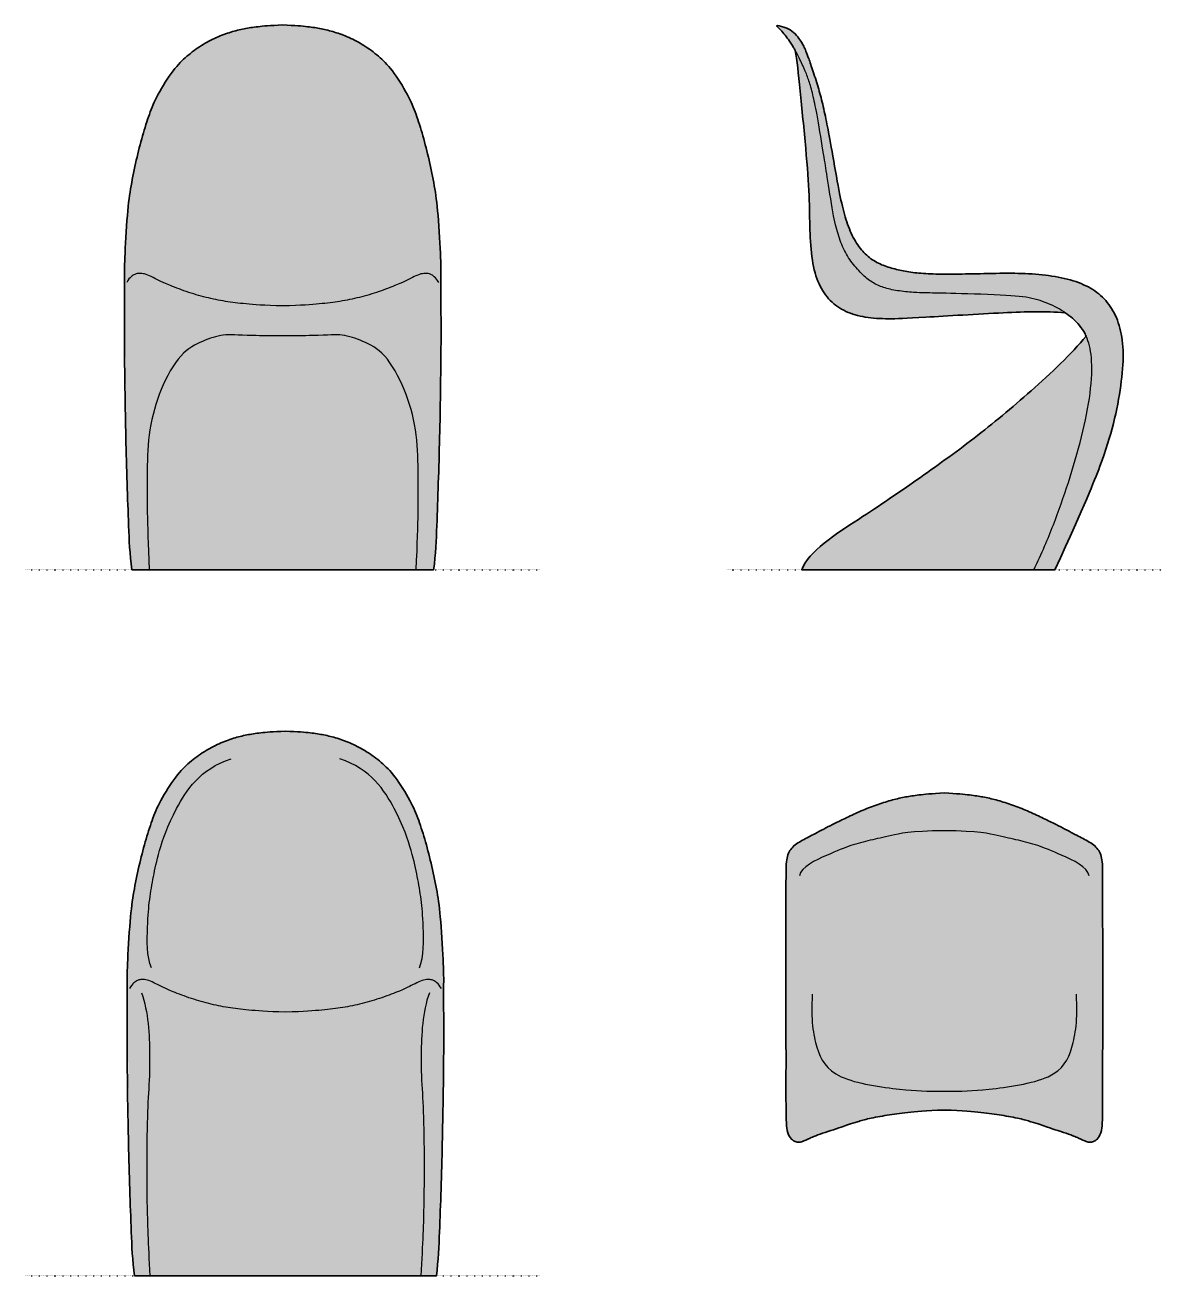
# Model space of a CAD drawing. Header units: millimetres. Extents: x 0 to 1796, y -1115 to 860.
import ezdxf

# ---------------------------------------------------------------- set-up
doc = ezdxf.new("R2010")
doc.units = ezdxf.units.MM
doc.linetypes.add('Dots', pattern=[1, 0, -1])
doc.layers.add('Blocks', color=7, linetype='Continuous')
doc.layers.add('Blocks$Fill', color=7, linetype='Continuous', true_color=0xffffff)
for name, color, linetype, lineweight, true_color in [('Blocks$Inner', 7, 'Continuous', 25, 0x007f00), ('Blocks$Outline', 7, 'Continuous', 35, 0xff3f3f), ('Groud', 7, 'Dots', 25, 0x243775)]:
    doc.layers.add(name, color=color, linetype=linetype, lineweight=lineweight, true_color=true_color)

# ---------------------------------------------------------------- blocks, each defined once
blk = doc.blocks.new('Panton Chair Back')
at = {"layer": 'Blocks$Fill', "extrusion": (0, 0, -1)}
blk.add_hatch(color=256, dxfattribs=at).paths.add_polyline_path([(238.4, -416.7), (239.5, -407.5), (240.4, -398.5), (241.7, -381), (245.7, -279.8), (249.9, 44.1), (249.9, 57.9), (249.3, 76.5), (247.6, 108.2), (245.3, 142.7), (244, 156.9), (242.6, 169), (241.1, 179.6), (239.4, 189.7), (235.6, 209.8), (231.2, 230), (226.4, 249.7), (221.3, 268.6), (216, 286.2), (210.5, 302.5), (207.7, 310.1), (206.2, 313.9), (204.6, 317.8), (202.8, 321.7), (201, 325.7), (198.9, 329.9), (196.6, 334.2), (194.1, 338.8), (191.3, 343.5), (185.4, 353.2), (182.4, 357.9), (179.3, 362.5), (176.2, 366.9), (173.2, 371), (170.3, 374.8), (167.5, 378.2), (164.7, 381.3), (162, 384.2), (159.3, 386.9), (156.6, 389.5), (154, 391.9), (151.3, 394.2), (145.7, 398.7), (140, 403.1), (137.1, 405.2), (134.2, 407.2), (131.3, 409.2), (128.4, 411.1), (125.4, 412.9), (122.4, 414.6), (119.5, 416.3), (116.5, 417.9), (110.6, 421), (104.7, 423.7), (98.9, 426.2), (93.1, 428.4), (87.5, 430.5), (81.9, 432.3), (76.5, 433.8), (71.2, 435.3), (66, 436.5), (60.8, 437.6), (55.7, 438.5), (50.5, 439.4), (39, 440.9), (32.2, 441.6), (24, 442.3), (13.5, 443), (0, 443.5), (-13.5, 443), (-24, 442.3), (-32.2, 441.6), (-39, 440.9), (-50.5, 439.4), (-55.7, 438.5), (-60.8, 437.6), (-66, 436.5), (-71.2, 435.3), (-76.5, 433.8), (-81.9, 432.3), (-87.5, 430.5), (-93.1, 428.4), (-98.9, 426.2), (-104.7, 423.7), (-110.6, 421), (-116.5, 417.9), (-119.5, 416.3), (-122.4, 414.6), (-125.4, 412.9), (-128.4, 411.1), (-131.3, 409.2), (-134.2, 407.2), (-137.1, 405.2), (-140, 403.1), (-145.7, 398.7), (-151.3, 394.2), (-154, 391.9), (-156.6, 389.5), (-159.3, 386.9), (-162, 384.2), (-164.7, 381.3), (-167.5, 378.2), (-170.3, 374.8), (-173.2, 371), (-176.2, 366.9), (-179.3, 362.5), (-182.4, 357.9), (-185.4, 353.2), (-191.3, 343.5), (-194.1, 338.8), (-196.6, 334.2), (-198.9, 329.9), (-201, 325.7), (-202.8, 321.7), (-204.6, 317.8), (-206.2, 313.9), (-207.7, 310.1), (-210.5, 302.5), (-216, 286.2), (-221.3, 268.6), (-226.4, 249.7), (-231.2, 230), (-235.6, 209.8), (-239.4, 189.7), (-241.1, 179.6), (-242.6, 169), (-244, 156.9), (-245.3, 142.7), (-247.6, 108.2), (-249.3, 76.5), (-249.9, 57.9), (-249.1, -138.2), (-243.4, -347.2), (-241.7, -381), (-240.4, -398.5), (-239.5, -407.5), (-238.4, -416.7), (0, -416.7)], flags=0)
at = {"layer": 'Blocks$Inner'}
for points, knots in [([(-238.4, -416.7), (-241.6, -392), (-243.5, -346.9), (-245.8, -281.2), (-247.9, -206.8), (-249.2, -136.1), (-249.9, -78.2), (-250.1, -41), (-249.9, 2.6), (-249.9, 49.3), (-250.1, 64.8), (-245.4, 150.5), (-239.9, 189.3), (-231.5, 230.3), (-221.4, 269.5), (-210.6, 303.4), (-199.2, 331.8), (-172.1, 374.9), (-151.8, 394.6), (-128.4, 411.9), (-104.6, 424.4), (-81.6, 432.8), (-60.7, 437.9), (-40.7, 440.9), (-20.5, 442.8), (0, 443.5), (20.5, 442.8), (40.7, 440.9), (60.7, 437.9), (81.6, 432.8), (104.6, 424.4), (128.4, 411.9), (151.8, 394.6), (172.1, 374.9), (199.2, 331.8), (210.6, 303.4), (221.4, 269.5), (231.5, 230.3), (239.9, 189.3), (245.4, 150.5), (250.1, 64.8), (249.9, 49.3), (249.9, 2.6), (250.1, -41), (249.9, -78.2), (249.2, -136.1), (247.9, -206.8), (245.8, -281.2), (243.5, -346.9), (241.6, -392), (238.4, -416.7), (158.9, -416.7), (79.5, -416.7), (0, -416.7), (-79.5, -416.7), (-158.9, -416.7), (-238.4, -416.7)], [0, 0, 0, 0, 36.693288, 73.386576, 110.079864, 146.773152, 183.46644, 220.159728, 256.853016, 293.546304, 330.239592, 366.93288, 403.626168, 440.319456, 477.012744, 513.706032, 550.39932, 587.092608, 623.785896, 660.479184, 697.172472, 733.86576, 770.559048, 807.252336, 843.945624, 843.945624, 843.945624, 880.638912, 917.3322, 954.025488, 990.718776, 1027.412064, 1064.105352, 1100.79864, 1137.491928, 1174.185216, 1210.878504, 1247.571792, 1284.26508, 1320.958368, 1357.651656, 1394.344944, 1431.038232, 1467.73152, 1504.424808, 1541.118096, 1577.811384, 1614.504672, 1651.19796, 1687.891248, 1687.891248, 1687.891248, 1688.891248, 1688.891248, 1688.891248, 1689.891248, 1689.891248, 1689.891248, 1689.891248]), ([(246.3, 37), (241.4, 45.7), (232.5, 51.2), (226.8, 51.3), (218.7, 51.2), (207.9, 46.5), (195.9, 40.2), (182.8, 34.1), (152.5, 22.3), (120.9, 12.9), (90.5, 6.7), (60, 3.1), (30.2, 0.7), (0, 0), (-30.2, 0.7), (-60, 3.1), (-90.5, 6.7), (-120.9, 12.9), (-152.5, 22.3), (-182.8, 34.1), (-195.9, 40.2), (-207.9, 46.5), (-218.7, 51.2), (-226.8, 51.3), (-232.5, 51.2), (-241.4, 45.7), (-246.3, 37)], [0, 0, 0, 0, 23.406295, 46.81259, 70.218885, 93.62518, 117.031475, 140.43777, 163.844065, 187.25036, 210.656655, 234.062951, 257.469246, 257.469246, 257.469246, 280.875541, 304.281836, 327.688131, 351.094426, 374.500721, 397.907016, 421.313311, 444.719606, 468.125901, 491.532196, 514.938491, 514.938491, 514.938491, 514.938491])]:
    blk.add_open_spline(points, degree=3, knots=knots, dxfattribs=at)
for points in [[(-211.7, 69.8), (-219, 87.4), (-217.9, 140.9), (-214.9, 177.9), (-208.5, 213.8), (-201.1, 250.2), (-179.2, 315.4), (-134.8, 383.8), (-85.9, 399.9)], [(211.7, 69.8), (219, 87.4), (217.9, 140.9), (214.9, 177.9), (208.5, 213.8), (201.1, 250.2), (179.2, 315.4), (134.8, 383.8), (85.9, 399.9)], [(-227.3, 30.3), (-216.3, 1), (-213.1, -76.7), (-216.3, -126.8), (-219.2, -185.4), (-219.1, -306.7), (-216.9, -362.9), (-214, -416.7)], [(227.3, 30.3), (216.3, 1), (213.1, -76.7), (216.3, -126.8), (219.2, -185.4), (219.1, -306.7), (216.9, -362.9), (214, -416.7)]]:
    blk.add_open_spline(points, degree=3, dxfattribs=at)
at = {"layer": 'Blocks$Outline'}
blk.add_open_spline([(-238.4, -416.7), (-241.6, -392), (-243.5, -346.9), (-245.8, -281.2), (-247.9, -206.8), (-249.2, -136.1), (-249.9, -78.2), (-250.1, -41), (-249.9, 2.6), (-249.9, 49.3), (-250.1, 64.8), (-245.4, 150.5), (-239.9, 189.3), (-231.5, 230.3), (-221.4, 269.5), (-210.6, 303.4), (-199.2, 331.8), (-172.1, 374.9), (-151.8, 394.6), (-128.4, 411.9), (-104.6, 424.4), (-81.6, 432.8), (-60.7, 437.9), (-40.7, 440.9), (-20.5, 442.8), (0, 443.5), (20.5, 442.8), (40.7, 440.9), (60.7, 437.9), (81.6, 432.8), (104.6, 424.4), (128.4, 411.9), (151.8, 394.6), (172.1, 374.9), (199.2, 331.8), (210.6, 303.4), (221.4, 269.5), (231.5, 230.3), (239.9, 189.3), (245.4, 150.5), (250.1, 64.8), (249.9, 49.3), (249.9, 2.6), (250.1, -41), (249.9, -78.2), (249.2, -136.1), (247.9, -206.8), (245.8, -281.2), (243.5, -346.9), (241.6, -392), (238.4, -416.7), (158.9, -416.7), (79.5, -416.7), (0, -416.7), (-79.5, -416.7), (-158.9, -416.7), (-238.4, -416.7)], degree=3, knots=[0, 0, 0, 0, 36.693288, 73.386576, 110.079864, 146.773152, 183.46644, 220.159728, 256.853016, 293.546304, 330.239592, 366.93288, 403.626168, 440.319456, 477.012744, 513.706032, 550.39932, 587.092608, 623.785896, 660.479184, 697.172472, 733.86576, 770.559048, 807.252336, 843.945624, 843.945624, 843.945624, 880.638912, 917.3322, 954.025488, 990.718776, 1027.412064, 1064.105352, 1100.79864, 1137.491928, 1174.185216, 1210.878504, 1247.571792, 1284.26508, 1320.958368, 1357.651656, 1394.344944, 1431.038232, 1467.73152, 1504.424808, 1541.118096, 1577.811384, 1614.504672, 1651.19796, 1687.891248, 1687.891248, 1687.891248, 1688.891248, 1688.891248, 1688.891248, 1689.891248, 1689.891248, 1689.891248, 1689.891248], dxfattribs=at)
blk = doc.blocks.new('Panton Chair Top')
at = {"layer": 'Blocks$Fill', "extrusion": (0, 0, -1)}
blk.add_hatch(color=256, dxfattribs=at).paths.add_polyline_path([(261.3, -215.4), (261.4, 135), (261.1, 158), (260.9, 162.5), (260.7, 164.4), (260.6, 166.2), (260.4, 167.9), (260.2, 169.4), (260, 170.8), (259.7, 172.2), (259.4, 173.5), (259.1, 174.8), (258.7, 176.1), (258.3, 177.3), (258.1, 177.9), (257.9, 178.5), (257.7, 179.1), (257.5, 179.7), (257.2, 180.2), (257, 180.8), (256.7, 181.3), (256.4, 181.9), (256.1, 182.4), (255.8, 182.9), (255.5, 183.4), (255.2, 183.9), (254.9, 184.4), (254.6, 184.9), (254.2, 185.4), (253.9, 185.9), (253.5, 186.4), (253.1, 186.9), (252.8, 187.3), (252.4, 187.8), (252, 188.2), (251.6, 188.7), (251.1, 189.1), (250.7, 189.6), (249.8, 190.4), (248.9, 191.3), (247.9, 192.1), (246.9, 192.9), (245.8, 193.7), (244.8, 194.5), (243.7, 195.2), (242.5, 196), (240.2, 197.5), (237.7, 198.9), (232.8, 201.6), (198.2, 219.9), (162.6, 237.4), (151.3, 242.7), (139.7, 247.8), (127.8, 252.6), (116, 256.9), (110.2, 258.8), (104.5, 260.7), (98.8, 262.3), (93.3, 263.9), (87.8, 265.2), (82.6, 266.5), (77.4, 267.6), (72.5, 268.6), (67.6, 269.5), (62.7, 270.2), (51.3, 271.8), (44.4, 272.6), (35.8, 273.4), (25, 274.2), (11.3, 274.9), (-2.3, 274.2), (-13.1, 273.4), (-21.7, 272.6), (-28.7, 271.8), (-40, 270.2), (-44.9, 269.5), (-49.8, 268.6), (-54.8, 267.6), (-59.9, 266.5), (-65.2, 265.2), (-70.6, 263.9), (-76.1, 262.3), (-81.8, 260.7), (-87.5, 258.8), (-93.4, 256.9), (-105.2, 252.6), (-117, 247.8), (-128.7, 242.7), (-159.9, 227.7), (-200.3, 206.8), (-210.1, 201.6), (-215.1, 198.9), (-217.5, 197.5), (-219.8, 196), (-221, 195.2), (-222.1, 194.5), (-223.2, 193.7), (-224.2, 192.9), (-225.2, 192.1), (-226.2, 191.3), (-227.1, 190.4), (-228, 189.6), (-228.5, 189.1), (-228.9, 188.7), (-229.3, 188.2), (-229.7, 187.8), (-230.1, 187.3), (-230.5, 186.9), (-230.8, 186.4), (-231.2, 185.9), (-231.6, 185.4), (-231.9, 184.9), (-232.2, 184.4), (-232.6, 183.9), (-232.9, 183.4), (-233.2, 182.9), (-233.5, 182.4), (-233.7, 181.9), (-234, 181.3), (-234.3, 180.8), (-234.5, 180.2), (-234.8, 179.7), (-235, 179.1), (-235.2, 178.5), (-235.5, 177.9), (-235.7, 177.3), (-236.1, 176.1), (-236.4, 174.8), (-236.8, 173.5), (-237, 172.2), (-237.3, 170.8), (-237.5, 169.4), (-237.7, 167.9), (-237.9, 166.2), (-238.1, 164.4), (-238.2, 162.5), (-238.4, 158), (-238.8, 21.6), (-238.3, -241.5), (-238.1, -245.4), (-237.9, -248.6), (-237.7, -251.4), (-237.6, -252.6), (-237.4, -253.7), (-237.2, -254.9), (-237, -256), (-236.8, -257), (-236.6, -258), (-236.4, -259), (-236.2, -259.9), (-235.9, -260.8), (-235.6, -261.7), (-235.4, -262.5), (-235.1, -263.3), (-234.8, -264.1), (-234.5, -264.8), (-234.2, -265.5), (-233.8, -266.2), (-233.5, -266.8), (-233.1, -267.5), (-232.8, -268.1), (-232.4, -268.6), (-232, -269.2), (-231.7, -269.7), (-231.3, -270.2), (-230.9, -270.7), (-230.5, -271.1), (-230.1, -271.5), (-229.7, -271.9), (-229.3, -272.3), (-228.9, -272.7), (-228.5, -273), (-228.1, -273.3), (-227.7, -273.6), (-227.4, -273.9), (-227, -274.2), (-226.6, -274.4), (-226.2, -274.6), (-225.8, -274.8), (-225.5, -275), (-225.1, -275.2), (-224.7, -275.4), (-224.3, -275.5), (-224, -275.7), (-223.6, -275.8), (-223.2, -275.9), (-222.9, -276), (-222.5, -276.1), (-222.1, -276.2), (-221.7, -276.2), (-221.4, -276.3), (-221, -276.4), (-220.6, -276.4), (-220.2, -276.5), (-219.8, -276.5), (-219.4, -276.5), (-219, -276.6), (-218.6, -276.6), (-218.1, -276.6), (-217.7, -276.6), (-217.3, -276.6), (-216.9, -276.5), (-216.4, -276.5), (-216, -276.4), (-215.6, -276.4), (-215.2, -276.3), (-214.7, -276.2), (-214.3, -276.1), (-213.9, -276), (-213.4, -275.8), (-213, -275.7), (-212.5, -275.5), (-211.5, -275.1), (-203.1, -271.4), (-200.4, -270), (-198.9, -269.3), (-197, -268.5), (-191.8, -266.3), (-188.5, -265), (-184.9, -263.7), (-140, -248.8), (-125.5, -244.2), (-117.2, -241.7), (-112.5, -240.4), (-107, -239.1), (-100.8, -237.8), (-93.9, -236.4), (-79, -233.9), (-63.6, -231.6), (-46.4, -229.5), (-36.3, -228.5), (-24.1, -227.5), (-8.6, -226.5), (11.3, -225.7), (31.3, -226.5), (46.8, -227.5), (59, -228.5), (69, -229.5), (86.2, -231.6), (101.6, -233.9), (116.5, -236.4), (123.5, -237.8), (129.7, -239.1), (135.1, -240.4), (139.9, -241.7), (148.2, -244.2), (190.7, -258.2), (207.6, -263.7), (211.2, -265), (214.5, -266.3), (219.7, -268.5), (221.6, -269.3), (223.1, -270), (225.8, -271.4), (233, -274.6), (234.2, -275.1), (235.2, -275.5), (235.7, -275.7), (236.1, -275.8), (236.5, -276), (237, -276.1), (237.4, -276.2), (237.8, -276.3), (238.3, -276.4), (238.7, -276.4), (239.1, -276.5), (239.5, -276.5), (240, -276.6), (240.4, -276.6), (240.8, -276.6), (241.2, -276.6), (241.6, -276.6), (242, -276.5), (242.5, -276.5), (242.9, -276.5), (243.3, -276.4), (243.6, -276.4), (244, -276.3), (244.4, -276.2), (244.8, -276.2), (245.2, -276.1), (245.5, -276), (245.9, -275.9), (246.3, -275.8), (246.7, -275.7), (247, -275.5), (247.4, -275.4), (247.8, -275.2), (248.1, -275), (248.5, -274.8), (248.9, -274.6), (249.3, -274.4), (249.6, -274.2), (250, -273.9), (250.4, -273.6), (250.8, -273.3), (251.2, -273), (251.6, -272.7), (252, -272.3), (252.4, -271.9), (252.8, -271.5), (253.2, -271.1), (253.6, -270.7), (254, -270.2), (254.3, -269.7), (254.7, -269.2), (255.1, -268.6), (255.5, -268.1), (255.8, -267.5), (256.2, -266.8), (256.5, -266.2), (256.8, -265.5), (257.1, -264.8), (257.5, -264.1), (257.8, -263.3), (258, -262.5), (258.3, -261.7), (258.6, -260.8), (258.8, -259.9), (259.1, -259), (259.3, -258), (259.5, -257), (259.7, -256), (259.9, -254.9), (260.1, -253.7), (260.2, -252.6), (260.4, -251.4), (260.6, -248.6), (260.8, -245.4), (261, -241.5)], flags=0)
at = {"layer": 'Blocks$Inner'}
for points, knots in [([(-261.3, -215.4), (-261.2, -239.8), (-260.7, -255.5), (-256.2, -268.6), (-249.4, -274.9), (-243.9, -276.6), (-237, -276.8), (-232.4, -274.2), (-225.8, -271.4), (-223.8, -270.4), (-221.2, -269), (-208.3, -263.7), (-190.8, -258.3), (-172.6, -252.1), (-163.8, -249.1), (-148.3, -244.2), (-132.1, -239.2), (-101.5, -233.7), (-71.6, -229.5), (-41.5, -226.7), (-11.3, -225.7), (18.8, -226.7), (48.9, -229.5), (78.9, -233.7), (109.4, -239.2), (125.6, -244.2), (141.1, -249.1), (149.9, -252.1), (168.1, -258.3), (185.7, -263.7), (198.5, -269), (201.2, -270.4), (203.1, -271.4), (209.8, -274.2), (214.3, -276.8), (221.2, -276.6), (226.8, -274.9), (233.5, -268.6), (238.1, -255.5), (238.5, -239.8), (238.7, -215.4), (238.7, -210.2), (238.7, -196.2), (238.7, -168.1), (238.6, -135.6), (239, -106), (238.7, -80.2), (238.9, -9.5), (238.9, 19), (238.7, 63.2), (238.7, 88.5), (238.7, 117.6), (238.7, 133), (238.6, 160.6), (237.4, 172.6), (234.1, 182.2), (228.5, 189.8), (220.1, 196.1), (210.1, 201.7), (200.4, 206.7), (189.8, 212.3), (175.6, 220), (160.8, 227.2), (140.4, 237.3), (117.1, 248.1), (93.2, 257.2), (70.2, 264.3), (49.3, 268.9), (31.1, 271.6), (9.1, 274), (-11.3, 274.9), (-31.8, 274), (-53.8, 271.6), (-72, 268.9), (-92.9, 264.3), (-115.9, 257.2), (-139.8, 248.1), (-163.1, 237.3), (-183.5, 227.2), (-198.3, 220), (-212.5, 212.3), (-223.1, 206.7), (-232.7, 201.7), (-242.8, 196.1), (-251.2, 189.8), (-256.8, 182.2), (-260.1, 172.6), (-261.2, 160.6), (-261.4, 133), (-261.4, 117.6), (-261.4, 88.5), (-261.4, 63.2), (-261.5, 19), (-261.6, -9.5), (-261.4, -80.2), (-261.7, -106), (-261.2, -135.6), (-261.4, -168.1), (-261.4, -196.2), (-261.4, -210.2), (-261.3, -215.4)], [0, 0, 0, 0, 14.162407, 28.324815, 42.487222, 56.64963, 70.812037, 84.974444, 84.974444, 84.974444, 104.464149, 123.953853, 143.443558, 162.933262, 182.422967, 201.912671, 221.402376, 240.89208, 260.381785, 279.871489, 279.871489, 279.871489, 299.361194, 318.850898, 338.340602, 357.830307, 377.320011, 396.809716, 416.29942, 435.789125, 455.278829, 474.768534, 474.768534, 474.768534, 488.930941, 503.093349, 517.255756, 531.418163, 545.580571, 559.742978, 559.742978, 559.742978, 579.232683, 598.722387, 618.212092, 637.701796, 657.1915, 676.681205, 696.170909, 715.660614, 735.150318, 754.640023, 774.129727, 793.619432, 813.109136, 832.598841, 852.088545, 871.57825, 891.067954, 910.557659, 930.047363, 949.537068, 969.026772, 988.516476, 1008.006181, 1027.495885, 1046.98559, 1066.475294, 1085.964999, 1105.454703, 1105.454703, 1105.454703, 1124.944408, 1144.434112, 1163.923817, 1183.413521, 1202.903226, 1222.39293, 1241.882635, 1261.372339, 1280.862044, 1300.351748, 1319.841452, 1339.331157, 1358.820861, 1378.310566, 1397.80027, 1417.289975, 1436.779679, 1456.269384, 1475.759088, 1495.248793, 1514.738497, 1534.228202, 1553.717906, 1573.207611, 1592.697315, 1612.187019, 1631.676724, 1651.166428, 1651.166428, 1651.166428, 1651.166428]), ([(217.3, 144.3), (215.1, 158.1), (168.4, 179.4), (136.2, 192.8), (105.5, 200.3), (75.1, 207.2), (43.4, 214.4), (-11.3, 215.4), (-66.1, 214.4), (-97.8, 207.2), (-128.2, 200.3), (-158.8, 192.8), (-191.1, 179.4), (-237.8, 158.1), (-240, 144.3)], [0, 0, 0, 0, 49.26002, 98.52004, 147.78006, 197.04008, 246.3001, 246.3001, 246.3001, 295.560121, 344.820141, 394.080161, 443.340181, 492.600201, 492.600201, 492.600201, 492.600201]), ([(-219.8, -42.8), (-222.4, -84), (-214.5, -129.8), (-190.6, -178.2), (-68.9, -195.8), (-40.2, -195.8), (-11.3, -195.8), (17.5, -195.8), (46.2, -195.8), (169.2, -178.2), (191.8, -129.8), (199.8, -84), (197.2, -42.8)], [0, 0, 0, 0, 46.815679, 93.631358, 140.447036, 187.262715, 187.262715, 187.262715, 234.078394, 280.894073, 327.709752, 374.52543, 374.52543, 374.52543, 374.52543])]:
    blk.add_open_spline(points, degree=3, knots=knots, dxfattribs=at)
at = {"layer": 'Blocks$Outline'}
blk.add_open_spline([(-261.3, -215.4), (-261.2, -239.8), (-260.7, -255.5), (-256.2, -268.6), (-249.4, -274.9), (-243.9, -276.6), (-237, -276.8), (-232.4, -274.2), (-225.8, -271.4), (-223.8, -270.4), (-221.2, -269), (-208.3, -263.7), (-190.8, -258.3), (-172.6, -252.1), (-163.8, -249.1), (-148.3, -244.2), (-132.1, -239.2), (-101.5, -233.7), (-71.6, -229.5), (-41.5, -226.7), (-11.3, -225.7), (18.8, -226.7), (48.9, -229.5), (78.9, -233.7), (109.4, -239.2), (125.6, -244.2), (141.1, -249.1), (149.9, -252.1), (168.1, -258.3), (185.7, -263.7), (198.5, -269), (201.2, -270.4), (203.1, -271.4), (209.8, -274.2), (214.3, -276.8), (221.2, -276.6), (226.8, -274.9), (233.5, -268.6), (238.1, -255.5), (238.5, -239.8), (238.7, -215.4), (238.7, -210.2), (238.7, -196.2), (238.7, -168.1), (238.6, -135.6), (239, -106), (238.7, -80.2), (238.9, -9.5), (238.9, 19), (238.7, 63.2), (238.7, 88.5), (238.7, 117.6), (238.7, 133), (238.6, 160.6), (237.4, 172.6), (234.1, 182.2), (228.5, 189.8), (220.1, 196.1), (210.1, 201.7), (200.4, 206.7), (189.8, 212.3), (175.6, 220), (160.8, 227.2), (140.4, 237.3), (117.1, 248.1), (93.2, 257.2), (70.2, 264.3), (49.3, 268.9), (31.1, 271.6), (9.1, 274), (-11.3, 274.9), (-31.8, 274), (-53.8, 271.6), (-72, 268.9), (-92.9, 264.3), (-115.9, 257.2), (-139.8, 248.1), (-163.1, 237.3), (-183.5, 227.2), (-198.3, 220), (-212.5, 212.3), (-223.1, 206.7), (-232.7, 201.7), (-242.8, 196.1), (-251.2, 189.8), (-256.8, 182.2), (-260.1, 172.6), (-261.2, 160.6), (-261.4, 133), (-261.4, 117.6), (-261.4, 88.5), (-261.4, 63.2), (-261.5, 19), (-261.6, -9.5), (-261.4, -80.2), (-261.7, -106), (-261.2, -135.6), (-261.4, -168.1), (-261.4, -196.2), (-261.4, -210.2), (-261.3, -215.4)], degree=3, knots=[0, 0, 0, 0, 14.162407, 28.324815, 42.487222, 56.64963, 70.812037, 84.974444, 84.974444, 84.974444, 104.464149, 123.953853, 143.443558, 162.933262, 182.422967, 201.912671, 221.402376, 240.89208, 260.381785, 279.871489, 279.871489, 279.871489, 299.361194, 318.850898, 338.340602, 357.830307, 377.320011, 396.809716, 416.29942, 435.789125, 455.278829, 474.768534, 474.768534, 474.768534, 488.930941, 503.093349, 517.255756, 531.418163, 545.580571, 559.742978, 559.742978, 559.742978, 579.232683, 598.722387, 618.212092, 637.701796, 657.1915, 676.681205, 696.170909, 715.660614, 735.150318, 754.640023, 774.129727, 793.619432, 813.109136, 832.598841, 852.088545, 871.57825, 891.067954, 910.557659, 930.047363, 949.537068, 969.026772, 988.516476, 1008.006181, 1027.495885, 1046.98559, 1066.475294, 1085.964999, 1105.454703, 1105.454703, 1105.454703, 1124.944408, 1144.434112, 1163.923817, 1183.413521, 1202.903226, 1222.39293, 1241.882635, 1261.372339, 1280.862044, 1300.351748, 1319.841452, 1339.331157, 1358.820861, 1378.310566, 1397.80027, 1417.289975, 1436.779679, 1456.269384, 1475.759088, 1495.248793, 1514.738497, 1534.228202, 1553.717906, 1573.207611, 1592.697315, 1612.187019, 1631.676724, 1651.166428, 1651.166428, 1651.166428, 1651.166428], dxfattribs=at)
blk = doc.blocks.new('Panton Chair Front')
at = {"layer": 'Blocks$Fill', "extrusion": (0, 0, -1)}
blk.add_hatch(color=256, dxfattribs=at).paths.add_polyline_path([(253.1, -287.7), (254.2, -278.5), (255.1, -269.5), (256.5, -252), (260.5, -150.7), (264.6, 173.2), (264.6, 186.9), (264, 205.6), (262.4, 237.2), (260, 271.7), (258.7, 286), (257.3, 298), (255.8, 308.7), (254.2, 318.7), (250.3, 338.8), (246, 359), (241.2, 378.8), (236.1, 397.6), (230.8, 415.2), (225.3, 431.5), (222.4, 439.2), (220.9, 443), (219.3, 446.8), (217.6, 450.7), (215.7, 454.7), (213.6, 458.9), (211.3, 463.3), (208.8, 467.8), (206.1, 472.6), (200.2, 482.2), (197.1, 486.9), (194, 491.5), (191, 495.9), (187.9, 500), (185, 503.8), (182.2, 507.2), (179.4, 510.4), (176.7, 513.3), (174.1, 516), (171.4, 518.5), (168.7, 520.9), (166, 523.2), (160.5, 527.8), (154.8, 532.1), (151.9, 534.2), (149, 536.2), (146, 538.2), (143.1, 540.1), (140.2, 541.9), (137.2, 543.7), (134.2, 545.4), (131.3, 547), (125.4, 550), (119.5, 552.7), (113.7, 555.2), (107.9, 557.5), (102.2, 559.5), (96.7, 561.3), (91.3, 562.9), (86, 564.3), (80.7, 565.5), (75.6, 566.6), (70.5, 567.5), (65.3, 568.4), (53.7, 569.9), (47, 570.6), (38.8, 571.3), (28.3, 572), (14.8, 572.6), (1.2, 572), (-9.3, 571.3), (-17.5, 570.6), (-24.2, 569.9), (-35.8, 568.4), (-41, 567.5), (-46.1, 566.6), (-51.2, 565.5), (-56.5, 564.3), (-61.8, 562.9), (-67.2, 561.3), (-72.7, 559.5), (-78.4, 557.5), (-84.1, 555.2), (-90, 552.7), (-95.9, 550), (-101.8, 547), (-104.7, 545.3), (-107.7, 543.7), (-110.7, 541.9), (-113.6, 540.1), (-116.5, 538.2), (-119.5, 536.2), (-122.4, 534.2), (-125.3, 532.1), (-131, 527.8), (-136.5, 523.2), (-139.2, 520.9), (-141.9, 518.5), (-144.6, 515.9), (-147.2, 513.2), (-149.9, 510.3), (-152.7, 507.2), (-155.5, 503.8), (-158.4, 500), (-161.5, 495.9), (-164.5, 491.5), (-167.6, 486.9), (-170.7, 482.2), (-176.6, 472.6), (-179.3, 467.8), (-181.8, 463.3), (-184.1, 458.9), (-186.2, 454.7), (-188.1, 450.7), (-189.8, 446.8), (-191.4, 443), (-192.9, 439.2), (-195.8, 431.5), (-201.3, 415.2), (-206.6, 397.6), (-211.7, 378.7), (-216.5, 359), (-220.9, 338.8), (-224.7, 318.7), (-226.3, 308.6), (-227.8, 298), (-229.2, 285.9), (-230.6, 271.7), (-232.9, 237.2), (-234.5, 205.5), (-235.1, 186.9), (-234.4, -9.2), (-228.7, -218.2), (-227, -252), (-225.7, -269.5), (-224.7, -278.5), (-223.6, -287.7), (14.7, -287.7)], flags=0)
at = {"layer": 'Blocks$Inner'}
for points, knots in [([(-253.1, -287.7), (-256.3, -262.9), (-258.2, -217.8), (-260.5, -152.2), (-262.6, -77.8), (-263.9, -7), (-264.6, 50.9), (-264.8, 88), (-264.6, 131.7), (-264.6, 178.4), (-264.8, 193.9), (-260.2, 279.6), (-254.6, 318.3), (-246.3, 359.3), (-236.2, 398.5), (-225.4, 432.4), (-214, 460.8), (-186.8, 503.9), (-166.5, 523.7), (-143.2, 540.9), (-119.3, 553.4), (-96.3, 561.8), (-75.4, 567), (-55.5, 569.9), (-35.2, 571.9), (-14.8, 572.6), (5.7, 571.9), (26, 569.9), (45.9, 567), (66.8, 561.8), (89.8, 553.4), (113.7, 540.9), (137, 523.6), (157.3, 503.9), (184.5, 460.8), (195.9, 432.4), (206.7, 398.5), (216.8, 359.3), (225.1, 318.3), (230.7, 279.6), (235.3, 193.9), (235.1, 178.3), (235.1, 131.7), (235.4, 88), (235.1, 50.9), (234.5, -7.1), (233.2, -77.8), (231, -152.2), (228.7, -217.9), (226.8, -263), (223.6, -287.7), (144.2, -287.7), (64.7, -287.7), (-14.7, -287.7), (-94.2, -287.7), (-173.6, -287.7), (-253.1, -287.7)], [0, 0, 0, 0, 36.693288, 73.386576, 110.079864, 146.773152, 183.46644, 220.159728, 256.853016, 293.546304, 330.239592, 366.93288, 403.626168, 440.319456, 477.012744, 513.706032, 550.39932, 587.092608, 623.785896, 660.479184, 697.172472, 733.86576, 770.559048, 807.252336, 843.945624, 843.945624, 843.945624, 880.638912, 917.3322, 954.025488, 990.718776, 1027.412064, 1064.105352, 1100.79864, 1137.491928, 1174.185216, 1210.878504, 1247.571792, 1284.26508, 1320.958368, 1357.651656, 1394.344944, 1431.038232, 1467.73152, 1504.424808, 1541.118096, 1577.811384, 1614.504672, 1651.19796, 1687.891248, 1687.891248, 1687.891248, 1688.891248, 1688.891248, 1688.891248, 1689.891248, 1689.891248, 1689.891248, 1689.891248]), ([(231.6, 166), (226.7, 174.7), (217.7, 180.2), (212, 180.3), (204, 180.2), (193.1, 175.5), (181.1, 169.2), (168.1, 163.1), (137.7, 151.3), (106.1, 141.9), (75.7, 135.8), (45.3, 132.1), (15.4, 129.7), (-14.7, 129), (-44.9, 129.8), (-74.8, 132.1), (-105.2, 135.8), (-135.6, 141.9), (-167.2, 151.3), (-197.6, 163.1), (-210.6, 169.2), (-222.6, 175.5), (-233.5, 180.2), (-241.5, 180.3), (-247.2, 180.2), (-256.2, 174.7), (-261.1, 166.1)], [0, 0, 0, 0, 23.406295, 46.81259, 70.218885, 93.62518, 117.031475, 140.43777, 163.844065, 187.25036, 210.656655, 234.062951, 257.469246, 257.469246, 257.469246, 280.875541, 304.281836, 327.688131, 351.094426, 374.500721, 397.907016, 421.313311, 444.719606, 468.125901, 491.532196, 514.938491, 514.938491, 514.938491, 514.938491]), ([(196.1, -287.7), (198.1, -244.5), (199.5, -191.7), (199.5, -131.6), (197.7, -66.4), (179.5, -2.1), (146.7, 56.6), (111.3, 74.1), (79, 85.2), (47.9, 81.6), (-77.3, 81.6), (-108.5, 85.2), (-140.8, 74.1), (-176.2, 56.6), (-209, -2.1), (-227.2, -66.4), (-229, -131.6), (-229, -191.6), (-227.5, -244.5), (-225.6, -287.7)], [2.709619, 2.709619, 2.709619, 2.709619, 28.117802, 56.235604, 84.353406, 112.471207, 140.589009, 168.706811, 196.824613, 224.942415, 253.060217, 281.178018, 309.29582, 337.413622, 365.531424, 393.649226, 421.767028, 449.884829, 475.293012, 475.293012, 475.293012, 475.293012])]:
    blk.add_open_spline(points, degree=3, knots=knots, dxfattribs=at)
at = {"layer": 'Blocks$Outline'}
blk.add_open_spline([(-253.1, -287.7), (-256.3, -262.9), (-258.2, -217.8), (-260.5, -152.2), (-262.6, -77.8), (-263.9, -7), (-264.6, 50.9), (-264.8, 88), (-264.6, 131.7), (-264.6, 178.4), (-264.8, 193.9), (-260.2, 279.6), (-254.6, 318.3), (-246.3, 359.3), (-236.2, 398.5), (-225.4, 432.4), (-214, 460.8), (-186.8, 503.9), (-166.5, 523.7), (-143.2, 540.9), (-119.3, 553.4), (-96.3, 561.8), (-75.4, 567), (-55.5, 569.9), (-35.2, 571.9), (-14.8, 572.6), (5.7, 571.9), (26, 569.9), (45.9, 567), (66.8, 561.8), (89.8, 553.4), (113.7, 540.9), (137, 523.6), (157.3, 503.9), (184.5, 460.8), (195.9, 432.4), (206.7, 398.5), (216.8, 359.3), (225.1, 318.3), (230.7, 279.6), (235.3, 193.9), (235.1, 178.3), (235.1, 131.7), (235.4, 88), (235.1, 50.9), (234.5, -7.1), (233.2, -77.8), (231, -152.2), (228.7, -217.9), (226.8, -263), (223.6, -287.7), (144.2, -287.7), (64.7, -287.7), (-14.7, -287.7), (-94.2, -287.7), (-173.6, -287.7), (-253.1, -287.7)], degree=3, knots=[0, 0, 0, 0, 36.693288, 73.386576, 110.079864, 146.773152, 183.46644, 220.159728, 256.853016, 293.546304, 330.239592, 366.93288, 403.626168, 440.319456, 477.012744, 513.706032, 550.39932, 587.092608, 623.785896, 660.479184, 697.172472, 733.86576, 770.559048, 807.252336, 843.945624, 843.945624, 843.945624, 880.638912, 917.3322, 954.025488, 990.718776, 1027.412064, 1064.105352, 1100.79864, 1137.491928, 1174.185216, 1210.878504, 1247.571792, 1284.26508, 1320.958368, 1357.651656, 1394.344944, 1431.038232, 1467.73152, 1504.424808, 1541.118096, 1577.811384, 1614.504672, 1651.19796, 1687.891248, 1687.891248, 1687.891248, 1688.891248, 1688.891248, 1688.891248, 1689.891248, 1689.891248, 1689.891248, 1689.891248], dxfattribs=at)
blk = doc.blocks.new('Panton Chair Side')
at = {"layer": 'Blocks$Fill', "extrusion": (0, 0, -1)}
blk.add_hatch(color=256, dxfattribs=at).paths.add_polyline_path([(219.8, 715), (219.9, 715), (219.9, 715.1), (219.9, 715.1), (220, 715.1), (220, 715.2), (220.1, 715.3), (220.2, 715.4), (220.3, 715.5), (220.4, 715.6), (220.5, 715.7), (220.5, 715.8), (220.5, 715.8), (220.6, 715.9), (220.6, 716), (220.7, 716), (220.7, 716.1), (220.7, 716.2), (220.8, 716.2), (220.8, 716.3), (220.8, 716.3), (220.8, 716.4), (220.8, 716.4), (220.8, 716.4), (220.9, 716.4), (220.9, 716.5), (220.9, 716.5), (220.9, 716.5), (220.9, 716.6), (220.9, 716.6), (220.9, 716.6), (220.9, 716.7), (220.9, 716.7), (220.9, 716.7), (220.9, 716.7), (220.9, 716.7), (220.9, 716.7), (220.9, 716.8), (220.9, 716.8), (220.9, 716.8), (220.9, 716.8), (220.9, 716.8), (220.9, 716.8), (220.9, 716.8), (220.9, 716.9), (220.9, 716.9), (220.9, 716.9), (220.9, 716.9), (220.9, 716.9), (220.9, 716.9), (220.9, 716.9), (220.9, 716.9), (220.9, 717), (220.9, 717), (220.9, 717), (220.9, 717), (220.9, 717), (220.8, 717), (220.8, 717), (220.8, 717), (220.8, 717.1), (220.8, 717.1), (220.8, 717.1), (220.8, 717.1), (220.8, 717.1), (220.8, 717.1), (220.8, 717.1), (220.8, 717.1), (220.7, 717.1), (220.7, 717.1), (220.7, 717.2), (220.7, 717.2), (220.7, 717.2), (220.7, 717.2), (220.7, 717.2), (220.7, 717.2), (220.6, 717.2), (220.6, 717.2), (220.6, 717.2), (220.6, 717.2), (220.6, 717.2), (220.6, 717.2), (220.5, 717.3), (220.5, 717.3), (220.5, 717.3), (220.5, 717.3), (220.5, 717.3), (220.5, 717.3), (220.4, 717.3), (220.4, 717.3), (220.4, 717.3), (220.3, 717.3), (220.3, 717.3), (220.2, 717.3), (220.2, 717.3), (220.1, 717.4), (220, 717.4), (220, 717.4), (219.9, 717.4), (219.9, 717.4), (219.7, 717.4), (219.6, 717.4), (219.4, 717.3), (219.2, 717.3), (219.1, 717.3), (218.9, 717.3), (218.7, 717.2), (218.2, 717.2), (217.7, 717.1), (217.2, 716.9), (213.1, 715.8), (209.8, 714.8), (207.2, 713.9), (206.1, 713.6), (205.1, 713.2), (204.3, 712.8), (203.5, 712.5), (202.8, 712.1), (202.2, 711.8), (201.7, 711.5), (201.2, 711.2), (200.7, 710.9), (200.3, 710.6), (198.8, 709.5), (197.4, 708.5), (196, 707.4), (194.7, 706.3), (193.5, 705.2), (192.3, 704.1), (191.2, 703), (190.2, 701.8), (189.1, 700.7), (188.2, 699.5), (187.3, 698.3), (186.4, 697.2), (185.5, 696), (184.7, 694.9), (183.2, 692.5), (182.3, 691), (181.3, 689.4), (180.5, 687.9), (178.7, 684.6), (177.9, 682.9), (177, 681), (176.1, 679), (175.2, 676.9), (174.2, 674.5), (172, 668.7), (165.7, 650.6), (157, 623.6), (153.1, 610.2), (149.6, 596.6), (146.2, 581.9), (142.8, 565.9), (124.4, 464.8), (119.8, 441.7), (117.6, 432.3), (115.4, 423.7), (113.1, 415.5), (110.6, 407.6), (109.3, 403.7), (108, 400), (106.5, 396.3), (105.1, 392.8), (103.6, 389.4), (102, 386), (100.4, 382.8), (98.7, 379.7), (97, 376.7), (95.2, 373.9), (93.3, 371.1), (91.5, 368.4), (89.5, 365.9), (87.6, 363.4), (85.5, 361.1), (83.5, 358.8), (82.4, 357.8), (81.4, 356.7), (80.3, 355.7), (79.2, 354.7), (78.1, 353.7), (77, 352.8), (75.9, 351.9), (74.8, 351), (73.7, 350.1), (72.5, 349.3), (71.4, 348.5), (70.2, 347.7), (67.9, 346.2), (65.5, 344.7), (63.1, 343.4), (60.6, 342.1), (58.2, 341), (55.7, 339.8), (53.1, 338.8), (50.6, 337.8), (48, 336.9), (45.4, 336), (40.2, 334.4), (34.9, 333), (29.6, 331.6), (24.1, 330.4), (18.5, 329.3), (12.6, 328.4), (6.5, 327.5), (0, 326.8), (-6.8, 326.2), (-14, 325.7), (-30, 325.1), (-47.5, 324.9), (-137, 326.2), (-160.1, 326.1), (-171.1, 325.7), (-181.8, 325.1), (-192.5, 324.3), (-203, 323.2), (-213.2, 321.8), (-218.3, 321), (-223.2, 320.1), (-228.1, 319.1), (-232.9, 318.1), (-237.6, 316.9), (-242.2, 315.7), (-246.7, 314.4), (-251, 313), (-255.3, 311.5), (-259.4, 309.9), (-263.3, 308.2), (-267.1, 306.5), (-269, 305.6), (-270.8, 304.6), (-272.6, 303.6), (-274.4, 302.6), (-276.1, 301.6), (-277.8, 300.6), (-279.5, 299.5), (-281.1, 298.4), (-282.7, 297.3), (-284.3, 296.1), (-285.8, 294.9), (-287.3, 293.7), (-288.8, 292.5), (-290.3, 291.2), (-291.7, 289.9), (-293.1, 288.6), (-294.4, 287.3), (-295.8, 285.9), (-297.1, 284.5), (-298.3, 283.1), (-299.6, 281.6), (-300.8, 280.2), (-302, 278.6), (-303.2, 277.1), (-304.3, 275.5), (-305.4, 273.9), (-306.5, 272.3), (-307.5, 270.6), (-308.6, 268.9), (-309.6, 267.2), (-310.6, 265.5), (-311.5, 263.7), (-312.5, 261.9), (-313.4, 260), (-314.2, 258.1), (-315.1, 256.2), (-315.9, 254.3), (-316.7, 252.3), (-317.4, 250.3), (-318.2, 248.2), (-318.8, 246.1), (-319.5, 244), (-320.1, 241.8), (-320.8, 239.6), (-321.9, 235.1), (-322.8, 230.4), (-323.7, 225.6), (-324.4, 220.6), (-325, 215.5), (-325.4, 210.2), (-325.7, 204.8), (-325.8, 199.2), (-325.8, 193.4), (-325.7, 187.6), (-325.4, 181.5), (-324.9, 175.3), (-323.7, 162.4), (-322, 148.8), (-319.8, 134.6), (-317.2, 119.8), (-314.1, 104.5), (-310.4, 89.1), (-306.2, 73.4), (-301.3, 57.1), (-295.6, 40), (-289, 21.4), (-280.7, 0), (-268.3, -29.8), (-218, -142), (181.7, -142), (181.1, -140.6), (180.6, -139.3), (180, -137.9), (179.3, -136.6), (178.6, -135.2), (177.9, -133.9), (177.1, -132.5), (176.3, -131.2), (175.4, -129.8), (174.5, -128.5), (173.5, -127.2), (172.6, -125.8), (171.5, -124.5), (170.5, -123.2), (168.3, -120.5), (165.9, -117.9), (163.4, -115.3), (160.8, -112.7), (158.1, -110.1), (155.3, -107.6), (152.4, -105), (146.4, -99.9), (140, -95), (133.4, -90.1), (119.8, -80.5), (0, 0), (-44.9, 31.9), (-90.3, 65.9), (-112.7, 83.5), (-135.1, 101.7), (-180.5, 140.8), (-203.9, 161.9), (-226.9, 183.7), (-237.9, 194.6), (-248.4, 205.5), (-258.2, 216.3), (-262.9, 221.7), (-267.3, 227), (-266.5, 228.8), (-265.6, 230.5), (-264.6, 232.3), (-263.6, 234.1), (-262.5, 235.9), (-261.4, 237.6), (-260.3, 239.2), (-259.1, 240.8), (-257.9, 242.4), (-256.7, 243.9), (-255.4, 245.4), (-254.1, 246.9), (-252.8, 248.4), (-251.4, 249.8), (-250, 251.1), (-248.6, 252.5), (-247.1, 253.8), (-245.7, 255.2), (-242.9, 257.4), (-240.2, 259.6), (-237.3, 261.8), (-234.3, 263.9), (-222.2, 264.7), (-210.5, 265.2), (-199, 265.4), (-187.4, 265.5), (-163.2, 265), (22.5, 254.9), (34.6, 254.5), (44.8, 254.4), (54.4, 254.6), (63.7, 255.1), (68.3, 255.4), (72.7, 255.8), (77.1, 256.4), (81.4, 257), (85.5, 257.7), (89.6, 258.6), (93.6, 259.5), (97.5, 260.6), (99.5, 261.2), (101.3, 261.8), (103.2, 262.4), (105.1, 263.1), (106.9, 263.8), (108.7, 264.5), (110.4, 265.3), (112.2, 266.1), (113.9, 266.9), (115.6, 267.8), (117.3, 268.7), (118.9, 269.6), (120.5, 270.5), (122.1, 271.5), (123.7, 272.6), (125.3, 273.6), (126.8, 274.7), (128.3, 275.8), (129.7, 277), (131.2, 278.2), (132.6, 279.4), (134, 280.7), (135.4, 282), (136.7, 283.3), (138, 284.7), (139.3, 286.1), (140.6, 287.5), (141.8, 289), (143, 290.5), (144.2, 292.1), (145.4, 293.7), (146.5, 295.3), (147.6, 296.9), (148.7, 298.7), (149.7, 300.4), (150.7, 302.2), (151.7, 304), (152.7, 305.9), (153.6, 307.8), (154.5, 309.8), (155.4, 311.8), (156.2, 313.8), (157.1, 315.9), (157.8, 318), (158.6, 320.2), (159.3, 322.4), (160.7, 327), (161.9, 331.8), (163.1, 336.7), (164.1, 341.9), (165, 347.2), (165.8, 352.7), (166.5, 358.4), (167.5, 370.3), (168.3, 382.5), (170.3, 449.1), (172.2, 483), (184.4, 614), (188.2, 650.9), (190.1, 665.7), (191, 672.1), (192, 677.9), (195, 682.9), (199.1, 689.5), (203, 695.2), (204.7, 697.7), (206.4, 700), (208.1, 702.2), (209.8, 704.4), (211.6, 706.5), (213.4, 708.5), (216.4, 711.8), (217.4, 712.9), (218.2, 713.6), (218.5, 713.9), (218.8, 714.2), (219.2, 714.5)], flags=0)
at = {"layer": 'Blocks$Inner'}
for points, knots in [([(-219.8, 715), (-219.7, 714.9), (-219.2, 714.5), (-217.3, 712.9), (-209.6, 704.3), (-203.2, 695.9), (-196.9, 686.3), (-193, 679.7), (-192, 677.9), (-189.3, 663.3), (-185, 620.1), (-174.6, 518.6), (-169.5, 445.2), (-169.3, 394.9), (-166.2, 345.1), (-155.8, 307.9), (-137.8, 281.8), (-113.2, 264.7), (-82.4, 255.9), (-45.5, 253.8), (-4.3, 255.5), (148.4, 265.2), (201.4, 266.3), (234.3, 263.9), (238.3, 261.2), (250.7, 251.6), (261.2, 239.5), (266.8, 228.2), (267.3, 227), (244.3, 198.9), (178.7, 137.5), (91.2, 64.9), (-1.7, -1.7), (-84.5, -58), (-171.2, -112.9), (-181.7, -142), (-48.4, -142), (84.8, -142), (218, -142), (267, -35), (291.8, 26.2), (311.9, 89.4), (323.1, 150.7), (327.4, 200.8), (322.1, 241.2), (308.6, 271.9), (288.6, 294.9), (260.8, 310.9), (224.1, 321), (182.1, 325.8), (138.5, 326.6), (85.7, 325.2), (46.6, 324.7), (12.8, 325.3), (-13.3, 328.1), (-35.1, 332.7), (-55.9, 339.1), (-75.2, 349.9), (-92, 367.2), (-105.7, 391.6), (-115.9, 423), (-123.6, 458.6), (-136.1, 531.8), (-142.7, 566.6), (-149.6, 597.6), (-156.5, 622.9), (-166.4, 652.6), (-172.4, 670.1), (-176.1, 679.5), (-179.6, 686.4), (-185.4, 696.6), (-193.6, 706.9), (-205.3, 713.7), (-217.2, 716.9), (-220.2, 717.7), (-221.6, 717), (-220.1, 715.2), (-219.8, 715)], [0, 0, 0, 0, 19.608636, 51.131587, 82.654538, 114.177489, 145.70044, 156.407809, 156.407809, 156.407809, 213.584855, 270.761901, 327.938947, 385.115993, 442.293039, 499.470085, 556.647131, 613.824177, 671.001223, 728.178269, 785.355315, 842.532361, 899.709407, 899.709407, 899.709407, 913.664999, 945.18795, 948.801996, 948.801996, 948.801996, 1060.605586, 1172.409175, 1284.212765, 1396.016355, 1507.819945, 1507.819945, 1507.819945, 1893.669285, 1893.669285, 1893.669285, 1927.667125, 1961.664965, 1995.662804, 2029.660644, 2063.658484, 2097.656324, 2131.654164, 2165.652004, 2199.649844, 2233.647684, 2267.645524, 2301.643364, 2335.641203, 2369.639043, 2403.636883, 2437.634723, 2471.632563, 2505.630403, 2539.628243, 2573.626083, 2607.623923, 2641.621762, 2675.619602, 2709.617442, 2743.615282, 2777.613122, 2811.610962, 2845.608802, 2879.606642, 2913.604482, 2947.602322, 3049.595841, 3079.456655, 3079.456655, 3079.456655, 3083.195489, 3086.934324, 3086.934324, 3086.934324, 3086.934324]), ([(234.3, 263.9), (229.3, 267.3), (214.4, 276.2), (186.5, 286.7), (151.1, 291.7), (51.6, 294.6), (12.5, 295.3), (3.2, 295.5), (-25.4, 297.5), (-48.2, 301.8), (-66.6, 309.1), (-82.8, 320.5), (-100.6, 339.9), (-115.3, 361.5), (-124.7, 388.1), (-132, 415.9), (-142.7, 486.4), (-145.9, 506.2), (-157.5, 577.5), (-163.4, 605.7), (-169.9, 629.1), (-175.5, 644.2), (-184.9, 665), (-190, 674.5), (-192, 677.9)], [234.616249, 234.616249, 234.616249, 234.616249, 252.183609, 283.706561, 315.229512, 346.752463, 378.275414, 409.798365, 441.321317, 472.844268, 504.367219, 535.89017, 567.413121, 598.936073, 630.459024, 661.981975, 693.504926, 725.027877, 756.550828, 788.07378, 819.596731, 851.119682, 882.642633, 903.458216, 903.458216, 903.458216, 903.458216]), ([(184.7, -142), (197.6, -115.6), (216.4, -70.7), (239.4, -5.3), (261.3, 68.7), (275.5, 139), (277.6, 194.1), (271.5, 217.7), (267.3, 227)], [0, 0, 0, 0, 31.522951, 63.045902, 94.568854, 126.091805, 157.614756, 185.523661, 185.523661, 185.523661, 185.523661])]:
    blk.add_open_spline(points, degree=3, knots=knots, dxfattribs=at)
at = {"layer": 'Blocks$Outline'}
blk.add_open_spline([(-219.8, 715), (-219.7, 714.9), (-219.2, 714.5), (-217.3, 712.9), (-209.6, 704.3), (-203.2, 695.9), (-196.9, 686.3), (-193, 679.7), (-192, 677.9), (-189.3, 663.3), (-185, 620.1), (-174.6, 518.6), (-169.5, 445.2), (-169.3, 394.9), (-166.2, 345.1), (-155.8, 307.9), (-137.8, 281.8), (-113.2, 264.7), (-82.4, 255.9), (-45.5, 253.8), (-4.3, 255.5), (148.4, 265.2), (201.4, 266.3), (234.3, 263.9), (238.3, 261.2), (250.7, 251.6), (261.2, 239.5), (266.8, 228.2), (267.3, 227), (244.3, 198.9), (178.7, 137.5), (91.2, 64.9), (-1.7, -1.7), (-84.5, -58), (-171.2, -112.9), (-181.7, -142), (-48.4, -142), (84.8, -142), (218, -142), (267, -35), (291.8, 26.2), (311.9, 89.4), (323.1, 150.7), (327.4, 200.8), (322.1, 241.2), (308.6, 271.9), (288.6, 294.9), (260.8, 310.9), (224.1, 321), (182.1, 325.8), (138.5, 326.6), (85.7, 325.2), (46.6, 324.7), (12.8, 325.3), (-13.3, 328.1), (-35.1, 332.7), (-55.9, 339.1), (-75.2, 349.9), (-92, 367.2), (-105.7, 391.6), (-115.9, 423), (-123.6, 458.6), (-136.1, 531.8), (-142.7, 566.6), (-149.6, 597.6), (-156.5, 622.9), (-166.4, 652.6), (-172.4, 670.1), (-176.1, 679.5), (-179.6, 686.4), (-185.4, 696.6), (-193.6, 706.9), (-205.3, 713.7), (-217.2, 716.9), (-220.2, 717.7), (-221.6, 717), (-220.1, 715.2), (-219.8, 715)], degree=3, knots=[0, 0, 0, 0, 19.608636, 51.131587, 82.654538, 114.177489, 145.70044, 156.407809, 156.407809, 156.407809, 213.584855, 270.761901, 327.938947, 385.115993, 442.293039, 499.470085, 556.647131, 613.824177, 671.001223, 728.178269, 785.355315, 842.532361, 899.709407, 899.709407, 899.709407, 913.664999, 945.18795, 948.801996, 948.801996, 948.801996, 1060.605586, 1172.409175, 1284.212765, 1396.016355, 1507.819945, 1507.819945, 1507.819945, 1893.669285, 1893.669285, 1893.669285, 1927.667125, 1961.664965, 1995.662804, 2029.660644, 2063.658484, 2097.656324, 2131.654164, 2165.652004, 2199.649844, 2233.647684, 2267.645524, 2301.643364, 2335.641203, 2369.639043, 2403.636883, 2437.634723, 2471.632563, 2505.630403, 2539.628243, 2573.626083, 2607.623923, 2641.621762, 2675.619602, 2709.617442, 2743.615282, 2777.613122, 2811.610962, 2845.608802, 2879.606642, 2913.604482, 2947.602322, 3049.595841, 3079.456655, 3079.456655, 3079.456655, 3083.195489, 3086.934324, 3086.934324, 3086.934324, 3086.934324], dxfattribs=at)

msp = doc.modelspace()

# ---------------------------------------------------------------- linework, layer by layer
at = {"layer": 'Groud'}
for points in [[(0, 0), (814, 0)], [(1108.1, 0), (1795.5, 0)], [(0, -1115), (814, -1115)]]:
    msp.add_lwpolyline(points, dxfattribs=at)

# ---------------------------------------------------------------- block references
at = {"layer": 'Blocks'}
for name, p in [('Panton Chair Front', (421.7, 287.7)), ('Panton Chair Side', (1408.4, 142)), ('Panton Chair Back', (411.2, -698.3)), ('Panton Chair Top', (1463.1, -627.3))]:
    msp.add_blockref(name, p, dxfattribs=at)

doc.saveas('drawing.dxf')
